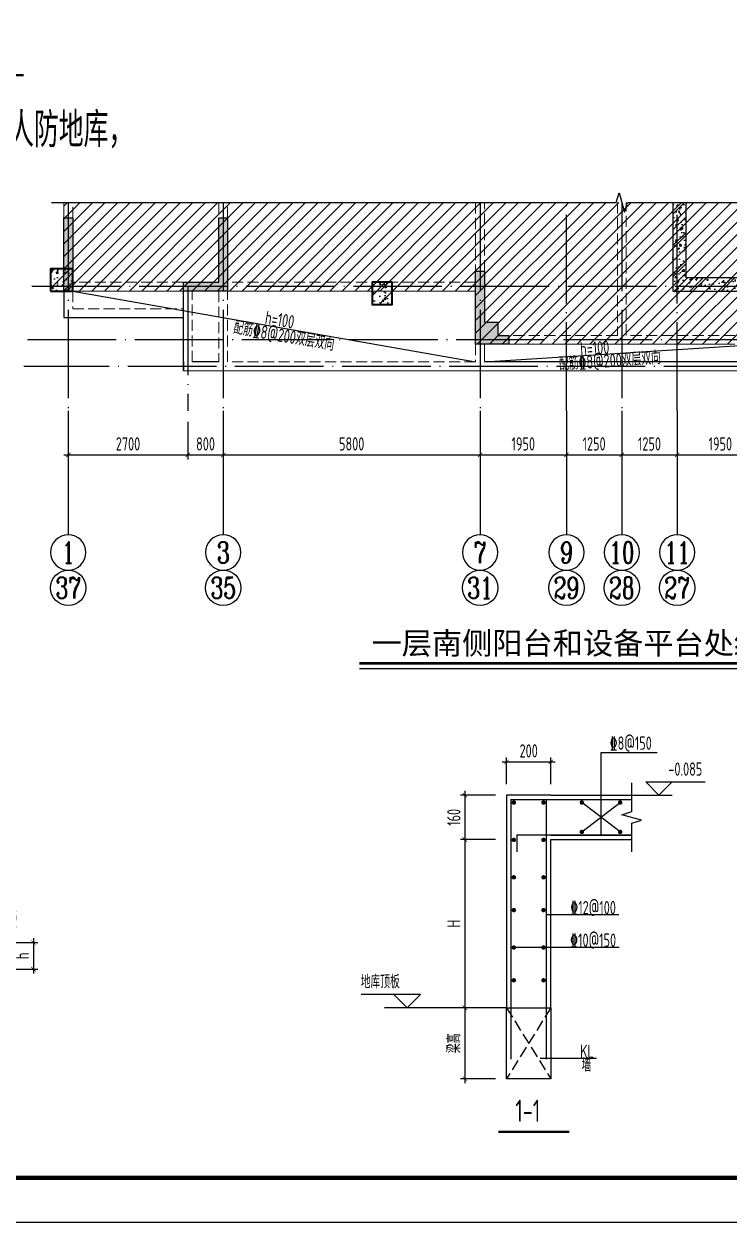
# Model space of a CAD drawing. Extents: x -655480 to 203344, y -294099 to 287156.
# Drawn here: x -162649 to -146727, y 166782 to 193828 of the extents above; entities that cross this region are included whole.
import ezdxf
from ezdxf.enums import TextEntityAlignment as Align

# ---------------------------------------------------------------- set-up
doc = ezdxf.new("R2010")
doc.units = 0
doc.header["$LTSCALE"] = 1000
for name, pattern in [('__DASH', [0.35, 0.25, -0.1]), ('DASH', [0.35, 0.25, -0.1]), ('DOTE', [2.42, 2, -0.2, 0.02, -0.2])]:
    doc.linetypes.add(name, pattern=pattern)
doc.layers.get('0').update_dxf_attribs({"linetype": 'CONTINUOUS'})
doc.layers.get('DEFPOINTS').update_dxf_attribs({"linetype": 'CONTINUOUS'})
for name, color, linetype in [('-TK', 7, 'CONTINUOUS'), ('A-AXIS', 1, 'CONTINUOUS'), ('A-DOTE', 10, 'DOTE'), ('AXIS_NUM', 7, 'CONTINUOUS'), ('BEAM_CON', 4, 'CONTINUOUS'), ('DIM', 2, 'CONTINUOUS'), ('dsptext_beam', 7, 'CONTINUOUS'), ('HATCH', 8, 'CONTINUOUS'), ('NUM', 7, 'CONTINUOUS'), ('S-DETLCW-TEXT', 7, 'CONTINUOUS'), ('S-DETLS-TEXT', 7, 'CONTINUOUS'), ('S-L主梁线', 4, 'DASH'), ('S-L梁编号', 6, 'CONTINUOUS'), ('S-Q墙填充', 252, 'CONTINUOUS'), ('S-Q墙实线', 6, 'CONTINUOUS'), ('S-SLAB-TEXT', 7, 'CONTINUOUS'), ('S-X详图实线', 4, 'CONTINUOUS'), ('S-X详图标注', 3, 'CONTINUOUS'), ('S-X详图钢筋', 6, 'CONTINUOUS'), ('S-Y一般标注', 3, 'CONTINUOUS'), ('S-Z柱实线', 6, 'CONTINUOUS'), ('S-引出线', 40, 'CONTINUOUS'), ('S-文字', 7, 'CONTINUOUS'), ('S-楼板文字', 7, 'CONTINUOUS'), ('TEXT', 2, 'CONTINUOUS'), ('THIN', 7, 'CONTINUOUS')]:
    doc.layers.add(name, color=color, linetype=linetype)
doc.layers.add('底图$0$砼柱', color=2, linetype='CONTINUOUS', lineweight=35)
doc.styles.add('-宋体', font='', dxfattribs={"width": 0.7, "height": 300, "bigfont": '宋体.TTF'})
doc.styles.add('hzst', font='', dxfattribs={"width": 0.7})
doc.styles.add('TSSD_Axis', font='complex.shx', dxfattribs={"width": 0.7, "bigfont": 'hztxt.shx'})
doc.styles.add('TSSD_DIMENSION', font='Tssdeng.shx', dxfattribs={"width": 0.7, "bigfont": 'tssdchn.shx'})
doc.styles.add('TSSD_Norm', font='Tssdeng.shx', dxfattribs={"bigfont": 'tssdchn.shx'})
doc.styles.add('TSSD_REIN', font='tssdeng.shx', dxfattribs={"width": 0.7, "height": 300, "bigfont": 'tssdchn.shx'})
doc.styles.get('-宋体').set_extended_font_data('SimSun')
doc.styles.get('hzst').set_extended_font_data('SimSun')
doc.dimstyles.new('TSSD_100_100', dxfattribs={"dimtxt": 300, "dimasz": 100, "dimexe": 100, "dimexo": 250, "dimgap": 100, "dimtad": 1, "dimdec": 0, "dimzin": 0, "dimdsep": 46, "dimtxsty": 'TSSD_DIMENSION', "dimblk": 'ARCHTICK', "dimcen": 0, "dimdle": 100, "dimclrt": 7, "dimadec": 0, "dimazin": 0, "dimtfac": 1, "dimtdec": 0, "dimtix": 1, "dimtmove": 2, "dimatfit": 3, "dimldrblk": 'ARCHTICK', "dimfxl": 1, "dimtolj": 1, "dimtzin": 0, "dimarcsym": 0})
doc.dimstyles.new('TSSD_100_100$0', dxfattribs={"dimtxt": 300, "dimasz": 80, "dimexe": 100, "dimexo": 250, "dimgap": 100, "dimtad": 1, "dimdec": 0, "dimzin": 0, "dimdsep": 46, "dimtxsty": 'TSSD_DIMENSION', "dimblk": 'ARCHTICK', "dimcen": 0, "dimdle": 100, "dimclrd": 3, "dimclre": 3, "dimclrt": 7, "dimadec": 0, "dimazin": 0, "dimtfac": 1, "dimtdec": 0, "dimtix": 1, "dimtmove": 2, "dimatfit": 3, "dimldrblk": 'ARCHTICK', "dimfxl": 1, "dimtolj": 1, "dimtzin": 0, "dimarcsym": 0})
doc.dimstyles.new('TSSD_20_100', dxfattribs={"dimtxt": 300, "dimasz": 100, "dimexe": 100, "dimexo": 250, "dimgap": 100, "dimtad": 1, "dimdec": 0, "dimlfac": 0.2, "dimzin": 0, "dimdsep": 46, "dimtxsty": 'TSSD_DIMENSION', "dimblk": 'ARCHTICK', "dimcen": 0, "dimdle": 100, "dimclrt": 7, "dimadec": 0, "dimazin": 0, "dimtfac": 1, "dimtdec": 0, "dimtix": 1, "dimtmove": 2, "dimatfit": 3, "dimldrblk": 'ARCHTICK', "dimfxl": 1, "dimtolj": 1, "dimtzin": 0, "dimarcsym": 0})
pattern_1 = [(50, (3599.3, 26466.8), (358.63, -31.376), [37.5, -412.5]), (355, (3599.3, 26466.8), (-69.3757, 376.096), [30, -330]), (100.4514, (3629.2, 26464.2), (289.2547, 344.72), [31.87, -350.571]), (46.1842, (3599.3, 26566.8), (533.6205, -82.7595), [56.25, -618.75]), (96.6356, (3643.8, 26559.9), (467.331, 487.059), [47.805, -525.856]), (351.1842, (3599.3, 26566.8), (467.331, 487.059), [45, -495]), (21, (3649.3, 26541.8), (298.4535, -201.3094), [37.5, -412.5]), (326, (3649.3, 26541.8), (121.6577, 362.575), [30, -330]), (71.4514, (3674.18, 26525.03), (420.1113, 161.2652), [31.87, -350.571]), (37.5, (3599.31, 26466.8), (6.0799, 166.4469), [0, -326, 0, -335, 0, -331.25]), (7.5, (3599.31, 26466.8), (131.5348, 197.2059), [0, -191, 0, -318.5, 0, -126.25]), (327.5, (3487.81, 26466.8), (266.9112, -11.2774), [0, -125, 0, -390, 0, -517.5]), (317.5, (3437.8, 26466.8), (291.593, 50.0525), [0, -162.5, 0, -259, 0, -367.5]), (45, (3599.3, 26466.8), (-176.7767, 176.7767), [])]

# ---------------------------------------------------------------- blocks, each defined once
blk = doc.blocks.new('A1')
blk.add_lwpolyline([(0, 59400), (0, 0), (84100, 0), (84100, 59400)], close=True)
at = {"const_width": 100}
blk.add_lwpolyline([(2500, 58400), (2500, 1000), (83100, 1000), (83100, 58400)], close=True, dxfattribs=at)
blk = doc.blocks.new('ts_axno')
at = {"color": 0, "linetype": 'ByBlock', "lineweight": -2}
blk.add_circle((0, 0), 0.5, dxfattribs=at)
at = {"color": 0, "linetype": 'ByBlock', "lineweight": -2, "style": 'TSSD_Axis', "width": 0.7}
blk.add_attdef('A', text='', height=0.6, dxfattribs=at).set_placement((0, 0), align=Align.MIDDLE_CENTER)
blk = doc.blocks.new('_ArchTick')
at = {"color": 0, "linetype": 'ByBlock', "const_width": 0.15}
blk.add_lwpolyline([(-0.5, -0.5), (0.5, 0.5)], dxfattribs=at)
blk = doc.blocks.new('*D772')
at = {"layer": 'DEFPOINTS', "color": 0, "transparency": 16777216}
for p in [(7300, 5817), (8100, 5817), (8100, 4817)]:
    blk.add_point(p, dxfattribs=at)
at = {"layer": 'S-Y一般标注', "color": 0, "lineweight": -2, "transparency": 16777216}
for p, q in [((7300, 5567), (7300, 4717)), ((8100, 5567), (8100, 4717)), ((7200, 4817), (8200, 4817))]:
    blk.add_line(p, q, dxfattribs=at)
at = {"layer": 'S-Y一般标注', "color": 0, "lineweight": -2, "transparency": 16777216, "xscale": 100, "yscale": 100, "zscale": 100, "rotation": 180}
blk.add_blockref('_ArchTick', (7300, 4817), dxfattribs=at)
at = {"layer": 'S-Y一般标注', "color": 0, "lineweight": -2, "transparency": 16777216, "xscale": 100, "yscale": 100, "zscale": 100}
blk.add_blockref('_ArchTick', (8100, 4817), dxfattribs=at)
at = {"layer": 'S-Y一般标注', "color": 7, "transparency": 16777216, "insert": (7700, 5067), "char_height": 300, "attachment_point": 5, "style": 'TSSD_DIMENSION'}
blk.add_mtext('\\A1;800', dxfattribs=at)
blk = doc.blocks.new('*D773')
at = {"layer": 'DEFPOINTS', "color": 0, "transparency": 16777216}
for p in [(8100, 5817), (13900, 5817), (13900, 4817)]:
    blk.add_point(p, dxfattribs=at)
at = {"layer": 'S-Y一般标注', "color": 0, "lineweight": -2, "transparency": 16777216}
for p, q in [((8100, 5567), (8100, 4717)), ((13900, 5567), (13900, 4717)), ((8000, 4817), (14000, 4817))]:
    blk.add_line(p, q, dxfattribs=at)
at = {"layer": 'S-Y一般标注', "color": 0, "lineweight": -2, "transparency": 16777216, "xscale": 100, "yscale": 100, "zscale": 100, "rotation": 180}
blk.add_blockref('_ArchTick', (8100, 4817), dxfattribs=at)
at = {"layer": 'S-Y一般标注', "color": 0, "lineweight": -2, "transparency": 16777216, "xscale": 100, "yscale": 100, "zscale": 100}
blk.add_blockref('_ArchTick', (13900, 4817), dxfattribs=at)
at = {"layer": 'S-Y一般标注', "color": 7, "transparency": 16777216, "insert": (11000, 5067), "char_height": 300, "attachment_point": 5, "style": 'TSSD_DIMENSION'}
blk.add_mtext('\\A1;5800', dxfattribs=at)
blk = doc.blocks.new('*D774')
at = {"layer": 'DEFPOINTS', "color": 0, "transparency": 16777216}
for p in [(18350, 5817), (20300, 5817), (20300, 4817)]:
    blk.add_point(p, dxfattribs=at)
at = {"layer": 'S-Y一般标注', "color": 0, "lineweight": -2, "transparency": 16777216}
for p, q in [((18350, 5567), (18350, 4717)), ((20300, 5567), (20300, 4717)), ((18250, 4817), (20400, 4817))]:
    blk.add_line(p, q, dxfattribs=at)
at = {"layer": 'S-Y一般标注', "color": 0, "lineweight": -2, "transparency": 16777216, "xscale": 100, "yscale": 100, "zscale": 100, "rotation": 180}
blk.add_blockref('_ArchTick', (18350, 4817), dxfattribs=at)
at = {"layer": 'S-Y一般标注', "color": 0, "lineweight": -2, "transparency": 16777216, "xscale": 100, "yscale": 100, "zscale": 100}
blk.add_blockref('_ArchTick', (20300, 4817), dxfattribs=at)
at = {"layer": 'S-Y一般标注', "color": 7, "transparency": 16777216, "insert": (19325, 5067), "char_height": 300, "attachment_point": 5, "style": 'TSSD_DIMENSION'}
blk.add_mtext('\\A1;1950', dxfattribs=at)
blk = doc.blocks.new('*D778')
at = {"layer": 'DEFPOINTS', "color": 0, "transparency": 16777216}
for p in [(13900, 5817), (15850, 5817), (15850, 4817)]:
    blk.add_point(p, dxfattribs=at)
at = {"layer": 'S-Y一般标注', "color": 0, "lineweight": -2, "transparency": 16777216}
for p, q in [((13900, 5567), (13900, 4717)), ((15850, 5567), (15850, 4717)), ((13800, 4817), (15950, 4817))]:
    blk.add_line(p, q, dxfattribs=at)
at = {"layer": 'S-Y一般标注', "color": 0, "lineweight": -2, "transparency": 16777216, "xscale": 100, "yscale": 100, "zscale": 100, "rotation": 180}
blk.add_blockref('_ArchTick', (13900, 4817), dxfattribs=at)
at = {"layer": 'S-Y一般标注', "color": 0, "lineweight": -2, "transparency": 16777216, "xscale": 100, "yscale": 100, "zscale": 100}
blk.add_blockref('_ArchTick', (15850, 4817), dxfattribs=at)
at = {"layer": 'S-Y一般标注', "color": 7, "transparency": 16777216, "insert": (14875, 5067), "char_height": 300, "attachment_point": 5, "style": 'TSSD_DIMENSION'}
blk.add_mtext('\\A1;1950', dxfattribs=at)
blk = doc.blocks.new('*D779')
at = {"layer": 'DEFPOINTS', "color": 0, "transparency": 16777216}
for p in [(4600, 5817), (7300, 5817), (7300, 4817)]:
    blk.add_point(p, dxfattribs=at)
at = {"layer": 'S-Y一般标注', "color": 0, "lineweight": -2, "transparency": 16777216}
for p, q in [((4600, 5567), (4600, 4717)), ((7300, 5567), (7300, 4717)), ((4500, 4817), (7400, 4817))]:
    blk.add_line(p, q, dxfattribs=at)
at = {"layer": 'S-Y一般标注', "color": 0, "lineweight": -2, "transparency": 16777216, "xscale": 100, "yscale": 100, "zscale": 100, "rotation": 180}
blk.add_blockref('_ArchTick', (4600, 4817), dxfattribs=at)
at = {"layer": 'S-Y一般标注', "color": 0, "lineweight": -2, "transparency": 16777216, "xscale": 100, "yscale": 100, "zscale": 100}
blk.add_blockref('_ArchTick', (7300, 4817), dxfattribs=at)
at = {"layer": 'S-Y一般标注', "color": 7, "transparency": 16777216, "insert": (5950, 5067), "char_height": 300, "attachment_point": 5, "style": 'TSSD_DIMENSION'}
blk.add_mtext('\\A1;2700', dxfattribs=at)
blk = doc.blocks.new('*D780')
at = {"layer": 'DEFPOINTS', "color": 0, "transparency": 16777216}
for p in [(15850, 5817), (17100, 5817), (17100, 4817)]:
    blk.add_point(p, dxfattribs=at)
at = {"layer": 'S-Y一般标注', "color": 0, "lineweight": -2, "transparency": 16777216}
for p, q in [((15850, 5567), (15850, 4717)), ((17100, 5567), (17100, 4717)), ((15750, 4817), (17200, 4817))]:
    blk.add_line(p, q, dxfattribs=at)
at = {"layer": 'S-Y一般标注', "color": 0, "lineweight": -2, "transparency": 16777216, "xscale": 100, "yscale": 100, "zscale": 100, "rotation": 180}
blk.add_blockref('_ArchTick', (15850, 4817), dxfattribs=at)
at = {"layer": 'S-Y一般标注', "color": 0, "lineweight": -2, "transparency": 16777216, "xscale": 100, "yscale": 100, "zscale": 100}
blk.add_blockref('_ArchTick', (17100, 4817), dxfattribs=at)
at = {"layer": 'S-Y一般标注', "color": 7, "transparency": 16777216, "insert": (16475, 5067), "char_height": 300, "attachment_point": 5, "style": 'TSSD_DIMENSION'}
blk.add_mtext('\\A1;1250', dxfattribs=at)
blk = doc.blocks.new('*D781')
at = {"layer": 'DEFPOINTS', "color": 0, "transparency": 16777216}
for p in [(17100, 5817), (18350, 5817), (18350, 4817)]:
    blk.add_point(p, dxfattribs=at)
at = {"layer": 'S-Y一般标注', "color": 0, "lineweight": -2, "transparency": 16777216}
for p, q in [((17100, 5567), (17100, 4717)), ((18350, 5567), (18350, 4717)), ((17000, 4817), (18450, 4817))]:
    blk.add_line(p, q, dxfattribs=at)
at = {"layer": 'S-Y一般标注', "color": 0, "lineweight": -2, "transparency": 16777216, "xscale": 100, "yscale": 100, "zscale": 100, "rotation": 180}
blk.add_blockref('_ArchTick', (17100, 4817), dxfattribs=at)
at = {"layer": 'S-Y一般标注', "color": 0, "lineweight": -2, "transparency": 16777216, "xscale": 100, "yscale": 100, "zscale": 100}
blk.add_blockref('_ArchTick', (18350, 4817), dxfattribs=at)
at = {"layer": 'S-Y一般标注', "color": 7, "transparency": 16777216, "insert": (17725, 5067), "char_height": 300, "attachment_point": 5, "style": 'TSSD_DIMENSION'}
blk.add_mtext('\\A1;1250', dxfattribs=at)
blk = doc.blocks.new('*D45')
at = {"layer": 'DEFPOINTS', "color": 0, "transparency": 16777216}
for p in [(15039, 226788), (15039, 226538), (15580, 226538)]:
    blk.add_point(p, dxfattribs=at)
at = {"layer": 'S-X详图标注', "color": 0, "lineweight": -2, "transparency": 16777216}
for p, q in [((15289, 226788), (15680, 226788)), ((15580, 226788), (15580, 226888)), ((15580, 226788), (15580, 226538)), ((15289, 226538), (15680, 226538)), ((15580, 226538), (15580, 226438))]:
    blk.add_line(p, q, dxfattribs=at)
at = {"layer": 'S-X详图标注', "color": 0, "lineweight": -2, "transparency": 16777216, "xscale": 100, "yscale": 100, "zscale": 100}
for p, rotation in [((15580, 226788), 270), ((15580, 226538), 90)]:
    blk.add_blockref('_ArchTick', p, dxfattribs=dict(at, rotation=rotation))
at = {"layer": 'S-X详图标注', "color": 7, "transparency": 16777216, "insert": (15330, 226663), "char_height": 300, "attachment_point": 5, "rotation": 90, "style": 'TSSD_DIMENSION'}
blk.add_mtext('\\A1;高差', dxfattribs=at)
blk = doc.blocks.new('ArchTick')
at = {"color": 0, "linetype": 'ByBlock', "lineweight": -2, "const_width": 0.075}
blk.add_lwpolyline([(-0.25, -0.25), (0.25, 0.25)], dxfattribs=at)
blk = doc.blocks.new('_tsdbk')
blk.add_line((-1, 0), (0, 0))
at = {"const_width": 0.5}
blk.add_lwpolyline([(-0.7, -0.7), (0.7, 0.7)], dxfattribs=at)
blk = doc.blocks.new('*D46')
at = {"layer": 'DEFPOINTS', "color": 0, "transparency": 16777216}
for p in [(12868, 226788), (12244, 226188), (12868, 226188)]:
    blk.add_point(p, dxfattribs=at)
at = {"layer": 'S-X详图标注', "color": 0, "lineweight": -2, "transparency": 16777216}
for p, q in [((12618, 226788), (12144, 226788)), ((12244, 226688), (12244, 226288)), ((12618, 226188), (12144, 226188))]:
    blk.add_line(p, q, dxfattribs=at)
at = {"layer": 'S-X详图标注', "color": 0, "lineweight": -2, "transparency": 16777216, "xscale": 100, "yscale": 100, "zscale": 100}
for p, rotation in [((12244, 226788), 90), ((12244, 226188), 270)]:
    blk.add_blockref('_tsdbk', p, dxfattribs=dict(at, rotation=rotation))
at = {"layer": 'S-X详图标注', "color": 7, "transparency": 16777216, "insert": (11994, 226488), "char_height": 300, "attachment_point": 5, "rotation": 90, "style": 'TSSD_DIMENSION'}
blk.add_mtext('\\A1;h', dxfattribs=at)
blk = doc.blocks.new('*D47')
at = {"layer": 'DEFPOINTS', "color": 0, "transparency": 16777216}
for p in [(17083, 226538), (17083, 225938), (17763, 225938)]:
    blk.add_point(p, dxfattribs=at)
at = {"layer": 'S-X详图标注', "color": 0, "lineweight": -2, "transparency": 16777216}
for p, q in [((17333, 226538), (17863, 226538)), ((17763, 226638), (17763, 225838)), ((17333, 225938), (17863, 225938))]:
    blk.add_line(p, q, dxfattribs=at)
at = {"layer": 'S-X详图标注', "color": 0, "lineweight": -2, "transparency": 16777216, "xscale": 100, "yscale": 100, "zscale": 100}
for p, rotation in [((17763, 226538), 90), ((17763, 225938), 270)]:
    blk.add_blockref('_ArchTick', p, dxfattribs=dict(at, rotation=rotation))
at = {"layer": 'S-X详图标注', "color": 7, "transparency": 16777216, "insert": (17513, 226238), "char_height": 300, "attachment_point": 5, "rotation": 90, "style": 'TSSD_DIMENSION'}
blk.add_mtext('\\A1;h', dxfattribs=at)
blk = doc.blocks.new('*D48')
at = {"layer": 'DEFPOINTS', "color": 0, "transparency": 16777216}
for p in [(15159, 227867), (14439, 227080), (15159, 227080)]:
    blk.add_point(p, dxfattribs=at)
at = {"layer": 'S-X详图标注', "color": 3, "lineweight": -2, "transparency": 16777216}
for p, q in [((14439, 227867), (14359, 227867)), ((14439, 227330), (14439, 227967)), ((14439, 227867), (15159, 227867)), ((15159, 227330), (15159, 227967)), ((15159, 227867), (15239, 227867))]:
    blk.add_line(p, q, dxfattribs=at)
at = {"layer": 'S-X详图标注', "color": 3, "lineweight": -2, "transparency": 16777216, "xscale": 80, "yscale": 80, "zscale": 80}
blk.add_blockref('_ArchTick', (14439, 227867), dxfattribs=at)
at = {"layer": 'S-X详图标注', "color": 3, "lineweight": -2, "transparency": 16777216, "xscale": 80, "yscale": 80, "zscale": 80, "rotation": 180}
blk.add_blockref('_ArchTick', (15159, 227867), dxfattribs=at)
at = {"layer": 'S-X详图标注', "color": 7, "transparency": 16777216, "insert": (14799, 228128), "char_height": 300, "attachment_point": 5, "style": 'TSSD_DIMENSION'}
blk.add_mtext('\\A1;h,且≥150', dxfattribs=at)
blk = doc.blocks.new('*D49')
at = {"layer": 'DEFPOINTS', "color": 0, "transparency": 16777216}
for p in [(15159, 227192), (13789, 226489), (15159, 226489)]:
    blk.add_point(p, dxfattribs=at)
at = {"layer": 'S-X详图标注', "color": 0, "lineweight": -2, "transparency": 16777216}
for p, q in [((13689, 227192), (15259, 227192)), ((13789, 226739), (13789, 227292)), ((15159, 226739), (15159, 227292))]:
    blk.add_line(p, q, dxfattribs=at)
at = {"layer": 'S-X详图标注', "color": 0, "lineweight": -2, "transparency": 16777216, "xscale": 100, "yscale": 100, "zscale": 100, "rotation": 180}
blk.add_blockref('_ArchTick', (13789, 227192), dxfattribs=at)
at = {"layer": 'S-X详图标注', "color": 0, "lineweight": -2, "transparency": 16777216, "xscale": 100, "yscale": 100, "zscale": 100}
blk.add_blockref('_ArchTick', (15159, 227192), dxfattribs=at)
at = {"layer": 'S-X详图标注', "color": 7, "transparency": 16777216, "insert": (14474, 227442), "char_height": 300, "attachment_point": 5, "style": 'TSSD_DIMENSION'}
blk.add_mtext('\\A1;La', dxfattribs=at)
blk = doc.blocks.new('*D50')
at = {"layer": 'DEFPOINTS', "color": 0, "transparency": 16777216}
for p in [(14439, 226188), (15861, 226306), (15861, 225502)]:
    blk.add_point(p, dxfattribs=at)
at = {"layer": 'S-X详图标注', "color": 0, "lineweight": -2, "transparency": 16777216}
for p, q in [((14439, 225938), (14439, 225402)), ((15861, 226056), (15861, 225402)), ((14339, 225502), (15961, 225502))]:
    blk.add_line(p, q, dxfattribs=at)
at = {"layer": 'S-X详图标注', "color": 0, "lineweight": -2, "transparency": 16777216, "xscale": 100, "yscale": 100, "zscale": 100, "rotation": 180}
blk.add_blockref('_ArchTick', (14439, 225502), dxfattribs=at)
at = {"layer": 'S-X详图标注', "color": 0, "lineweight": -2, "transparency": 16777216, "xscale": 100, "yscale": 100, "zscale": 100}
blk.add_blockref('_ArchTick', (15861, 225502), dxfattribs=at)
at = {"layer": 'S-X详图标注', "color": 7, "transparency": 16777216, "insert": (15150, 225752), "char_height": 300, "attachment_point": 5, "style": 'TSSD_DIMENSION'}
blk.add_mtext('\\A1;La', dxfattribs=at)
blk = doc.blocks.new('*D872')
at = {"layer": 'DEFPOINTS', "color": 0, "transparency": 16777216}
for p in [(-184625, 245043), (-185625, 244292), (-184625, 244292)]:
    blk.add_point(p, dxfattribs=at)
at = {"layer": 'DIM', "color": 0, "lineweight": -2, "transparency": 16777216}
for p, q in [((-185725, 245043), (-184525, 245043)), ((-185625, 244542), (-185625, 245143)), ((-184625, 244542), (-184625, 245143))]:
    blk.add_line(p, q, dxfattribs=at)
at = {"layer": 'DIM', "color": 0, "lineweight": -2, "transparency": 16777216, "xscale": 100, "yscale": 100, "zscale": 100, "rotation": 180}
blk.add_blockref('_ArchTick', (-185625, 245043), dxfattribs=at)
at = {"layer": 'DIM', "color": 0, "lineweight": -2, "transparency": 16777216, "xscale": 100, "yscale": 100, "zscale": 100}
blk.add_blockref('_ArchTick', (-184625, 245043), dxfattribs=at)
at = {"layer": 'DIM', "color": 7, "transparency": 16777216, "insert": (-185125, 245293), "char_height": 300, "attachment_point": 5, "style": 'TSSD_DIMENSION'}
blk.add_mtext('\\A1;200', dxfattribs=at)
blk = doc.blocks.new('*D873')
at = {"layer": 'DEFPOINTS', "color": 0, "transparency": 16777216}
for p in [(-185625, 244292), (-186565, 243292), (-185625, 243292)]:
    blk.add_point(p, dxfattribs=at)
at = {"layer": 'DIM', "color": 0, "lineweight": -2, "transparency": 16777216}
for p, q in [((-185875, 244292), (-186665, 244292)), ((-186565, 244392), (-186565, 243192)), ((-185875, 243292), (-186665, 243292))]:
    blk.add_line(p, q, dxfattribs=at)
at = {"layer": 'DIM', "color": 0, "lineweight": -2, "transparency": 16777216, "xscale": 100, "yscale": 100, "zscale": 100}
for p, rotation in [((-186565, 244292), 90), ((-186565, 243292), 270)]:
    blk.add_blockref('_ArchTick', p, dxfattribs=dict(at, rotation=rotation))
at = {"layer": 'DIM', "color": 7, "transparency": 16777216, "insert": (-186815, 243792), "char_height": 300, "attachment_point": 5, "rotation": 90, "style": 'TSSD_DIMENSION'}
blk.add_mtext('\\A1;160', dxfattribs=at)
blk = doc.blocks.new('*D874')
at = {"layer": 'DEFPOINTS', "color": 0, "transparency": 16777216}
for p in [(-185625, 239492), (-186565, 237892), (-185625, 237892)]:
    blk.add_point(p, dxfattribs=at)
at = {"layer": 'DIM', "color": 0, "lineweight": -2, "transparency": 16777216}
for p, q in [((-185875, 239492), (-186665, 239492)), ((-186565, 239592), (-186565, 237792)), ((-185875, 237892), (-186665, 237892))]:
    blk.add_line(p, q, dxfattribs=at)
at = {"layer": 'DIM', "color": 0, "lineweight": -2, "transparency": 16777216, "xscale": 100, "yscale": 100, "zscale": 100}
for p, rotation in [((-186565, 239492), 90), ((-186565, 237892), 270)]:
    blk.add_blockref('_ArchTick', p, dxfattribs=dict(at, rotation=rotation))
at = {"layer": 'DIM', "color": 7, "transparency": 16777216, "insert": (-186815, 238692), "char_height": 300, "attachment_point": 5, "rotation": 90, "style": 'TSSD_DIMENSION'}
blk.add_mtext('\\A1;梁高', dxfattribs=at)
blk = doc.blocks.new('*D875')
at = {"layer": 'DEFPOINTS', "color": 0, "transparency": 16777216}
for p in [(-185625, 243292), (-186565, 239492), (-185625, 239492)]:
    blk.add_point(p, dxfattribs=at)
at = {"layer": 'DIM', "color": 0, "lineweight": -2, "transparency": 16777216}
for p, q in [((-185875, 243292), (-186665, 243292)), ((-186565, 243392), (-186565, 239392)), ((-185875, 239492), (-186665, 239492))]:
    blk.add_line(p, q, dxfattribs=at)
at = {"layer": 'DIM', "color": 0, "lineweight": -2, "transparency": 16777216, "xscale": 100, "yscale": 100, "zscale": 100}
for p, rotation in [((-186565, 243292), 90), ((-186565, 239492), 270)]:
    blk.add_blockref('_ArchTick', p, dxfattribs=dict(at, rotation=rotation))
at = {"layer": 'DIM', "color": 7, "transparency": 16777216, "insert": (-186815, 241392), "char_height": 300, "attachment_point": 5, "rotation": 90, "style": 'TSSD_DIMENSION'}
blk.add_mtext('\\A1;H', dxfattribs=at)
blk = doc.blocks.new('20210825.10322003')
at = {"layer": 'HATCH'}
h = blk.add_hatch(dxfattribs=at)
h.set_pattern_fill('METAL', color=252, scale=50, style=0)
h.set_pattern_definition([(45, (215650.65, -321863.7), (-141.42136, 141.42136), [])])
h.paths.add_polyline_path([(4500, 10517), (4500, 8517), (13800, 8517), (13800, 7317), (20400, 7317), (20400, 8817), (29980, 8817), (29980, 9084.8), (29760, 9154.8), (30200, 9274.8), (29980, 9344.8), (29980, 10517)])
at = {"layer": 'S-Q墙填充'}
h = blk.add_hatch(dxfattribs=at)
h.set_pattern_fill('ARMORED', color=252, scale=50, style=0)
h.set_pattern_definition(pattern_1)
h.paths.add_polyline_path([(18550, 10517), (18250, 10517), (18250, 8517), (20200, 8517), (20200, 8817), (18550, 8817)])
for points in [[(4700, 8517), (4500, 8517), (4500, 10167), (4700, 10167)], [(8000, 8717), (8000, 10167), (8200, 10167), (8200, 8517), (7200, 8517), (7200, 8717)], [(13800, 7317), (13800, 8967), (14000, 8967), (14000, 7817), (14300, 7817), (14300, 7517), (14550, 7517), (14550, 7317)]]:
    blk.add_hatch(color=256, dxfattribs=at).paths.add_polyline_path(points)
h = blk.add_hatch(dxfattribs=at)
h.set_pattern_fill('ARMORED', color=252, scale=50, style=0)
h.set_pattern_definition(pattern_1)
h.paths.add_polyline_path([(4200, 8517), (4700, 8517), (4700, 9017), (4200, 9017)])
h = blk.add_hatch(dxfattribs=at)
h.set_pattern_fill('ARMORED', color=252, scale=50, style=0)
h.set_pattern_definition(pattern_1)
h.paths.add_polyline_path([(11913.3, 8717), (11463.3, 8717), (11463.3, 8217), (11913.3, 8217)])
at = {"layer": 'A-AXIS'}
for p, q in [((4600, 5817), (4600, 3017)), ((8100, 5817), (8100, 3017)), ((13900, 5817), (13900, 3017)), ((15850, 5817), (15850, 3017)), ((17100, 5817), (17100, 3017)), ((18350, 5817), (18350, 3017))]:
    blk.add_line(p, q, dxfattribs=at)
at = {"layer": 'A-DOTE'}
for p, q in [((4600, 10517), (4600, 5817)), ((8100, 10517), (8100, 5817)), ((13900.1, 10517), (13900, 5817)), ((15850, 5817), (15850, 10517)), ((17100, 10517), (17100, 5817)), ((18350, 5817), (18350, 10517)), ((29980, 8617), (3600, 8617)), ((7300, 8617), (7300, 5817)), ((29883, 7417), (3600, 7417)), ((29725.6, 6817), (3600, 6817))]:
    blk.add_line(p, q, dxfattribs=at)
at = {"layer": 'BEAM_CON'}
for p, q in [((7200, 6917), (7200, 6717.2)), ((8000, 6917), (7400, 6917)), ((20200, 6917), (14000, 6917))]:
    blk.add_line(p, q, dxfattribs=at)
for points in [[(4500, 8517), (4500, 7917), (7200, 7917)], [(7200, 6717.2), (7200, 8517)]]:
    blk.add_lwpolyline(points, dxfattribs=at)
at = {"layer": 'S-L主梁线', "linetype": 'ByBlock', "lineweight": 18}
for p, q in [((4500, 10517), (4500, 10167)), ((4700, 8517), (7200, 8517)), ((8200, 8517), (13800, 8517)), ((14000, 6917), (14000, 7317)), ((14550, 7317), (17100, 7317)), ((17100, 7317), (19650, 7317)), ((7200, 6717.2), (27000, 6717.2))]:
    blk.add_line(p, q, dxfattribs=at)
at = {"layer": 'S-L主梁线', "linetype": 'DASH', "lineweight": 18}
for p, q in [((4700, 10167), (4700, 10517)), ((8000, 10517), (8000, 10167)), ((8200, 10167), (8200, 10517)), ((13800, 10517), (13800, 8967)), ((14000, 8967), (14000, 10517)), ((17000, 10517), (17000, 7517)), ((17200, 7517), (17200, 10517)), ((7200, 8717), (4700, 8717)), ((13800, 8717), (8200, 8717)), ((8000, 8517), (8000, 6917)), ((8200, 6917.2), (8200, 8517)), ((13800, 7317), (13800, 6917.2)), ((17000, 7517), (14550, 7517)), ((19650, 7517), (17200, 7517)), ((13800, 6917.2), (8200, 6917.2))]:
    blk.add_line(p, q, dxfattribs=at)
for points in [[(4700, 8517), (4700, 8117)], [(7400, 6917), (7400, 8517)], [(4700, 8117), (7200, 8117)]]:
    blk.add_lwpolyline(points, dxfattribs=at)
at = {"layer": 'S-Q墙实线', "linetype": 'ByBlock'}
blk.add_lwpolyline([(18250, 10517), (18250, 8517), (20200, 8517), (20200, 8817), (18550, 8817), (18550, 10517)], dxfattribs=at)
at = {"layer": 'S-Q墙实线'}
for points in [[(4700, 8517), (4500, 8517), (4500, 10167), (4700, 10167)], [(8000, 8717), (8000, 10167), (8200, 10167), (8200, 8517), (7200, 8517), (7200, 8717)], [(13800, 7317), (13800, 8967), (14000, 8967), (14000, 7817), (14300, 7817), (14300, 7517), (14550, 7517), (14550, 7317)]]:
    blk.add_lwpolyline(points, close=True, dxfattribs=at)
at = {"layer": 'S-Z柱实线', "lineweight": 35}
for points in [[(4200, 8517), (4700, 8517), (4700, 9017), (4200, 9017)], [(11913.3, 8717), (11463.3, 8717), (11463.3, 8217), (11913.3, 8217)]]:
    blk.add_lwpolyline(points, close=True, dxfattribs=at)
at = {"layer": 'S-引出线'}
blk.add_line((14000, 6917), (20200, 7317), dxfattribs=at)
blk.add_lwpolyline([(4700, 8517), (13800, 6917.2)], dxfattribs=at)
at = {"layer": 'S-引出线', "color": 3, "const_width": 56}
blk.add_lwpolyline([(11176.2, 112), (25524.6, 112)], dxfattribs=at)
at = {"layer": 'S-引出线', "color": 3}
blk.add_lwpolyline([(11176.2, 0), (25524.6, 0)], dxfattribs=at)
at = {"layer": 'THIN'}
blk.add_lwpolyline([(4220, 10517), (16970, 10517), (17040, 10737), (17160, 10297), (17230, 10517), (29980, 10517)], dxfattribs=at)
at = {"layer": '底图$0$砼柱', "color": 3, "lineweight": 35}
for points in [[(4200, 8517), (4700, 8517), (4700, 9017), (4200, 9017)], [(11913.3, 8717), (11463.3, 8717), (11463.3, 8217), (11913.3, 8217)]]:
    blk.add_lwpolyline(points, close=True, dxfattribs=at)
at = {"layer": 'A-AXIS'}
ref = blk.add_blockref('ts_axno', (4600, 2617), dxfattribs=dict(at, xscale=-800, yscale=800, zscale=800, rotation=180))
ref.add_attrib('1', '1', dxfattribs={"layer": 'AXIS_NUM', "height": 480, "style": 'TSSD_Axis', "width": 0.7}).set_placement((4600, 2617), align=Align.MIDDLE_CENTER)
ref = blk.add_blockref('ts_axno', (8100, 2617), dxfattribs=dict(at, xscale=-800, yscale=800, zscale=800, rotation=180))
ref.add_attrib('2', '3', dxfattribs={"layer": 'AXIS_NUM', "height": 480, "style": 'TSSD_Axis', "width": 0.7}).set_placement((8100, 2617), align=Align.MIDDLE_CENTER)
ref = blk.add_blockref('ts_axno', (13900, 2617), dxfattribs=dict(at, xscale=-800, yscale=800, zscale=800, rotation=180))
ref.add_attrib('5', '7', dxfattribs={"layer": 'AXIS_NUM', "height": 480, "style": 'TSSD_Axis', "width": 0.7}).set_placement((13900, 2617), align=Align.MIDDLE_CENTER)
ref = blk.add_blockref('ts_axno', (15850, 2617), dxfattribs=dict(at, xscale=-800, yscale=800, zscale=800, rotation=180))
ref.add_attrib('19', '9', dxfattribs={"layer": 'AXIS_NUM', "height": 480, "style": 'TSSD_Axis', "width": 0.7}).set_placement((15850, 2617), align=Align.MIDDLE_CENTER)
ref = blk.add_blockref('ts_axno', (17100, 2617), dxfattribs=dict(at, xscale=-800, yscale=800, zscale=800, rotation=180))
ref.add_attrib('8', '10', dxfattribs={"layer": 'AXIS_NUM', "height": 480, "style": 'TSSD_Axis', "width": 0.7}).set_placement((17100, 2617), align=Align.MIDDLE_CENTER)
ref = blk.add_blockref('ts_axno', (18350, 2617), dxfattribs=dict(at, xscale=-800, yscale=800, zscale=800, rotation=180))
ref.add_attrib('19', '11', dxfattribs={"layer": 'AXIS_NUM', "height": 480, "style": 'TSSD_Axis', "width": 0.7}).set_placement((18350, 2617), align=Align.MIDDLE_CENTER)
ref = blk.add_blockref('ts_axno', (4600, 1817), dxfattribs=dict(at, xscale=800, yscale=800, zscale=800, rotation=180))
ref.add_attrib('23', '37', dxfattribs={"layer": 'AXIS_NUM', "height": 480, "style": 'TSSD_Axis', "width": 0.7}).set_placement((4600, 1817), align=Align.MIDDLE_CENTER)
ref = blk.add_blockref('ts_axno', (8100, 1817), dxfattribs=dict(at, xscale=800, yscale=800, zscale=800, rotation=180))
ref.add_attrib('22', '35', dxfattribs={"layer": 'AXIS_NUM', "height": 480, "style": 'TSSD_Axis', "width": 0.7}).set_placement((8100, 1817), align=Align.MIDDLE_CENTER)
ref = blk.add_blockref('ts_axno', (13900, 1817), dxfattribs=dict(at, xscale=800, yscale=800, zscale=800, rotation=180))
ref.add_attrib('19', '31', dxfattribs={"layer": 'AXIS_NUM', "height": 480, "style": 'TSSD_Axis', "width": 0.7}).set_placement((13900, 1817), align=Align.MIDDLE_CENTER)
ref = blk.add_blockref('ts_axno', (15850, 1817), dxfattribs=dict(at, xscale=800, yscale=800, zscale=800, rotation=180))
ref.add_attrib('19', '29', dxfattribs={"layer": 'AXIS_NUM', "height": 480, "style": 'TSSD_Axis', "width": 0.7}).set_placement((15850, 1817), align=Align.MIDDLE_CENTER)
ref = blk.add_blockref('ts_axno', (17100, 1817), dxfattribs=dict(at, xscale=800, yscale=800, zscale=800, rotation=180))
ref.add_attrib('19', '28', dxfattribs={"layer": 'AXIS_NUM', "height": 480, "style": 'TSSD_Axis', "width": 0.7}).set_placement((17100, 1817), align=Align.MIDDLE_CENTER)
ref = blk.add_blockref('ts_axno', (18350, 1817), dxfattribs=dict(at, xscale=800, yscale=800, zscale=800, rotation=180))
ref.add_attrib('19', '27', dxfattribs={"layer": 'AXIS_NUM', "height": 480, "style": 'TSSD_Axis', "width": 0.7}).set_placement((18350, 1817), align=Align.MIDDLE_CENTER)
at = {"layer": 'S-文字', "style": '-宋体'}
blk.add_text('一层南侧阳台和设备平台处结构平面图', height=500, dxfattribs=at).set_placement((11448.7, 318.5))
at = {"layer": 'S-楼板文字', "style": 'TSSD_REIN', "width": 0.7}
for s, rotation, p in [('配筋%%1328@200双层双向', 350.02895, (8313.7, 7560.6)), ('h=100', 350.02895, (9026.8, 7779.8)), ('h=100', 3.69133, (16169.1, 7059.1)), ('配筋%%1328@200双层双向', 3.69133, (15691.2, 6722.9))]:
    blk.add_text(s, height=300, rotation=rotation, dxfattribs=at).set_placement(p)
at = {"layer": 'S-Y一般标注'}
for base, p1, p2, picture, middle in [((7300, 4817), (4600, 5817), (7300, 5817), '*D779', (5950, 5067)), ((8100, 4817), (7300, 5817), (8100, 5817), '*D772', (7700, 5067)), ((13900, 4817), (8100, 5817), (13900, 5817), '*D773', (11000, 5067)), ((15850, 4817), (13900, 5817), (15850, 5817), '*D778', (14875, 5067)), ((17100, 4817), (15850, 5817), (17100, 5817), '*D780', (16475, 5067)), ((18350, 4817), (17100, 5817), (18350, 5817), '*D781', (17725, 5067)), ((20300, 4817), (18350, 5817), (20300, 5817), '*D774', (19325, 5067))]:
    dim = blk.add_linear_dim(base=base, p1=p1, p2=p2, dimstyle='TSSD_100_100', dxfattribs=at)
    dim.commit()
    dim.dimension.update_dxf_attribs({"geometry": picture, "text_midpoint": middle})
blk = doc.blocks.new('20210306.16463091')
at = {"layer": 'S-DETLS-TEXT', "const_width": 50}
blk.add_lwpolyline([(1330.2, 0), (5133.9, 0)], dxfattribs=at)
at = {"layer": 'S-X详图实线', "linetype": 'ByBlock'}
for points in [[(1023.9, 2251.8), (3314.8, 2251.8), (3314.8, 2001.8), (5238.7, 2001.8)], [(1023.9, 1651.8), (2594.8, 1651.8), (2594.8, 1401.8), (5238.7, 1401.8)]]:
    blk.add_lwpolyline(points, dxfattribs=at)
at = {"layer": 'S-X详图标注', "linetype": 'ByBlock'}
for points in [[(1786.5, 1689.3), (1786.5, 2997.1), (520.6, 2997.1)], [(1442.5, 1753.1), (1442.5, 2997.1), (676.7, 2997.1)], [(4027.7, 1919.3), (4027.7, 2357.9), (5495.2, 2357.9)], [(4310.8, 1952.4), (4310.8, 2357.9), (5529.3, 2357.9)], [(3208.2, 1502.9), (2435.2, 1044.4), (1285.7, 1044.4)], [(2696.3, 1501.8), (2050.4, 1044.4)]]:
    blk.add_lwpolyline(points, dxfattribs=at)
at = {"layer": 'S-X详图标注'}
for points in [[(2094.8, 2053), (2684.6, 2053, -0.4142136), (2734.6, 2003), (2734.6, 1689.3)], [(3059.9, 1964.4), (3059.9, 1656.2, 0.4142136), (3109.9, 1606.2), (3763.5, 1606.2)]]:
    blk.add_lwpolyline(points, format="xyb", dxfattribs=at)
at = {"layer": 'S-X详图钢筋', "linetype": 'ByBlock', "const_width": 30}
for points in [[(1023.9, 2178.2), (3241, 2178.2), (3241, 1531.8), (3756, 1531.8)], [(1944.7, 1952.4), (5238.7, 1952.4)], [(5238.7, 1451), (2646.3, 1451), (2646.3, 2110.6), (2118.4, 2110.6)], [(1023.9, 1689.3), (3962.9, 1689.3)]]:
    blk.add_lwpolyline(points, dxfattribs=at)
at = {"layer": 'S-X详图钢筋', "const_width": 35}
for points in [[(1441.9, 2125.6, 1), (1476.9, 2125.6, 1)], [(2062.1, 2127.5, 1), (2097.1, 2127.5, 1)], [(2679.7, 2127.5, 1), (2714.7, 2127.5, 1)], [(2680.4, 1901.9, 1), (2715.4, 1901.9, 1)], [(3171.7, 2126, 1), (3206.7, 2126, 1)], [(3488, 1901.8, 1), (3523, 1901.8, 1)], [(4010.2, 1901.8, 1), (4045.2, 1901.8, 1)], [(4621.3, 1901.8, 1), (4656.3, 1901.8, 1)], [(1435.6, 1739.2, 1), (1470.6, 1739.2, 1)], [(2055.9, 1741.1, 1), (2090.9, 1741.1, 1)], [(3173.8, 1739.3, 1), (3208.8, 1739.3, 1)], [(2680.7, 1501.8, 1), (2715.7, 1501.8, 1)], [(3173.2, 1502.9, 1), (3208.2, 1502.9, 1)], [(3488.2, 1500.8, 1), (3523.2, 1500.8, 1)], [(4010.4, 1500.8, 1), (4045.4, 1500.8, 1)], [(4621.5, 1500.8, 1), (4656.5, 1500.8, 1)]]:
    blk.add_lwpolyline(points, format="xyb", close=True, dxfattribs=at)
at = {"layer": 'THIN'}
for points in [[(1023.9, 2531.8), (1023.9, 2081.8), (1243.9, 2011.8), (803.9, 1891.8), (1023.9, 1821.8), (1023.9, 1371.8)], [(5238.7, 2281.8), (5238.7, 1831.8), (5458.7, 1761.8), (5018.7, 1641.8), (5238.7, 1571.8), (5238.7, 1121.8)]]:
    blk.add_lwpolyline(points, dxfattribs=at)
at = {"layer": 'S-DETLCW-TEXT', "style": 'hzst', "width": 0.85}
blk.add_text('楼板局部升降板做法', height=350, dxfattribs=at).set_placement((1357.9, 173.9))
at = {"layer": 'S-X详图标注', "color": 7, "insert": (2898.8, 1855.6), "char_height": 300, "attachment_point": 5, "style": 'TSSD_REIN'}
blk.add_mtext('\\A1;La', dxfattribs=at)
at = {"layer": 'TEXT', "style": 'TSSD_REIN', "width": 0.7}
for s, p in [('同楼板钢筋', (700.4, 3072.4)), ('同楼板钢筋', (4446.4, 2423.2)), ('2%%13212', (1341.1, 1090.9))]:
    blk.add_text(s, height=300, dxfattribs=at).set_placement(p)
at = {"layer": 'S-X详图标注'}
dim = blk.add_linear_dim(base=(3314.8, 3330), p1=(2594.8, 2543.3), p2=(3314.8, 2543.3), text='h,且≥150', dimstyle='TSSD_100_100$0', dxfattribs=at)
dim.commit()
dim.dimension.update_dxf_attribs({"geometry": '*D48', "text_midpoint": (2954.8, 3591.5), "insert": (-11844.2, -224536.6)})
for base, p1, p2, override, picture, middle in [((3314.8, 2655.7), (1944.7, 1952.4), (3314.8, 1952.4), {"dimasz": 100, "dimblk1": 'ArchTick', "dimblk2": 'ArchTick', "dimclrd": 0, "dimclre": 0}, '*D49', (2629.7, 2905.7)), ((4016.4, 965.4), (2594.8, 1651.8), (4016.4, 1769), {"dimtxt": 300, "dimasz": 100, "dimblk1": 'ArchTick', "dimblk2": 'ArchTick', "dimclrd": 0, "dimclre": 0}, '*D50', (3305.6, 1215.4))]:
    dim = blk.add_linear_dim(base=base, p1=p1, p2=p2, text='La', dimstyle='TSSD_100_100$0', override=override, dxfattribs=at)
    dim.commit()
    dim.dimension.update_dxf_attribs({"geometry": picture, "text_midpoint": middle, "insert": (-11844.2, -224536.6)})
for base, p1, p2, text, picture, middle in [((3735.8, 2001.8), (3194.8, 2251.8), (3194.8, 2001.8), '高差', '*D45', (3485.8, 2126.8)), ((5919.1, 1401.8), (5238.7, 2001.8), (5238.7, 1401.8), 'h', '*D47', (5669.1, 1701.8))]:
    dim = blk.add_linear_dim(base=base, p1=p1, p2=p2, angle=90, text=text, dimstyle='TSSD_100_100$0', override={"dimtxt": 300, "dimasz": 100, "dimblk1": 'ArchTick', "dimblk2": 'ArchTick', "dimclrd": 0, "dimclre": 0}, dxfattribs=at)
    dim.commit()
    dim.dimension.update_dxf_attribs({"geometry": picture, "text_midpoint": middle, "insert": (-11844.2, -224536.6)})
dim = blk.add_linear_dim(base=(400, 1651.8), p1=(1023.9, 2251.8), p2=(1023.9, 1651.8), angle=90, text='h', dimstyle='TSSD_20_100', dxfattribs=at)
dim.commit()
dim.dimension.update_dxf_attribs({"geometry": '*D46', "text_midpoint": (150, 1951.8), "insert": (-11844.2, -224536.6)})
blk = doc.blocks.new('20210825.10592869')
at = {"layer": 'NUM', "const_width": 50, "elevation": 0}
blk.add_lwpolyline([(3101.8, 0), (4700.2, 0)], dxfattribs=at)
at = {"layer": 'S-X详图实线'}
for points in [[(5418.2, 6697.5), (5418.2, 8562.5), (6689.4, 8562.5)], [(4284.7, 7597.5), (3284.7, 7597.5), (3284.7, 2797.5)], [(4284.7, 7597.5), (6111.7, 7597.5)], [(4985.4, 6768.1), (5851, 7431.5)], [(5851, 6768.1), (4985.4, 7431.5)], [(4284.7, 6697.5), (6111.7, 6697.5)], [(4284.7, 2797.5), (4284.7, 6597.5)], [(4284.7, 6597.5), (6111.7, 6597.5)], [(5818.1, 4894.8), (4184.7, 4894.8)], [(5825, 4160.6), (3474.7, 4160.6)], [(3284.7, 2797.5), (530.1, 2797.5)], [(5314.5, 1656.4), (4047.8, 1656.4)]]:
    blk.add_lwpolyline(points, dxfattribs=at)
blk.add_lwpolyline([(3284.7, 2797.5), (4284.7, 2797.5), (4284.7, 1197.5), (3284.7, 1197.5)], close=True, dxfattribs=at)
at = {"layer": 'S-X详图实线', "linetype": '__DASH'}
for points in [[(3284.7, 2797.5), (4284.7, 1197.5)], [(4284.7, 2797.5), (3284.7, 1197.5)]]:
    blk.add_lwpolyline(points, dxfattribs=at)
at = {"layer": 'S-X详图标注'}
for p, q in [((6727.5, 7597.5), (6427.5, 7897.5)), ((6427.5, 7897.5), (7027.5, 7897.5)), ((6727.5, 7597.5), (7027.5, 7897.5)), ((7027.5, 7897.5), (7767.9, 7897.5)), ((6111.7, 7597.5), (7027.5, 7597.5)), ((740.4, 3097.5), (0, 3097.5)), ((1040.4, 2797.5), (740.4, 3097.5)), ((1340.4, 3097.5), (740.4, 3097.5)), ((1040.4, 2797.5), (1340.4, 3097.5)), ((1297.9, 2797.5), (740.4, 2797.5))]:
    blk.add_line(p, q, dxfattribs=at)
at = {"layer": 'S-X详图钢筋', "const_width": 30}
for points in [[(4184.7, 1633.3), (4184.7, 7497.5), (3384.7, 7497.5), (3384.7, 1633.3)], [(3384.7, 6419.3), (3384.7, 7497.5), (6111.7, 7497.5)], [(6111.7, 6697.5), (3519.2, 6697.5), (3519.2, 6316.8)]]:
    blk.add_lwpolyline(points, dxfattribs=at)
at = {"layer": 'S-X详图钢筋', "const_width": 50}
for points in [[(3474.7, 7431.5, -1), (3424.7, 7431.5, -1)], [(4094.7, 7431.5, 1), (4144.7, 7431.5, 1)], [(4960.4, 7431.5, 1), (5010.4, 7431.5, 1)], [(5826, 7431.5, 1), (5876, 7431.5, 1)], [(4960.4, 6768.1, 1), (5010.4, 6768.1, 1)], [(5826, 6768.1, 1), (5876, 6768.1, 1)], [(3474.7, 6587.8, -1), (3424.7, 6587.8, -1)], [(4094.7, 6587.8, 1), (4144.7, 6587.8, 1)], [(3474.7, 5744.1, -1), (3424.7, 5744.1, -1)], [(4094.7, 5744.1, 1), (4144.7, 5744.1, 1)], [(3474.7, 5003.5, -1), (3424.7, 5003.5, -1)], [(4094.7, 5003.5, 1), (4144.7, 5003.5, 1)], [(3474.7, 4159.8, -1), (3424.7, 4159.8, -1)], [(4094.7, 4159.8, 1), (4144.7, 4159.8, 1)], [(3474.7, 3419.2, -1), (3424.7, 3419.2, -1)], [(4094.7, 3419.2, 1), (4144.7, 3419.2, 1)]]:
    blk.add_lwpolyline(points, format="xyb", close=True, dxfattribs=at)
at = {"layer": 'THIN'}
blk.add_lwpolyline([(6111.7, 6317.5), (6111.7, 6967.5), (6331.7, 7037.5), (5891.7, 7157.5), (6111.7, 7227.5), (6111.7, 7877.5)], dxfattribs=at)
at = {"layer": 'NUM', "style": 'TSSD_Norm', "width": 0.7}
blk.add_text('1-1', height=500, dxfattribs=at).set_placement((3484.5, 73.1, 0), align=Align.BOTTOM_LEFT)
at = {"layer": 'S-X详图标注', "color": 1, "style": 'TSSD_REIN', "width": 0.7}
for s, p in [('%%1328@150', (6088.9, 8623)), ('%%13212@100', (5240, 4910))]:
    blk.add_text(s, height=300, dxfattribs=at).set_placement(p, align=Align.CENTER)
at = {"layer": 'S-X详图标注', "style": 'TSSD_REIN', "width": 0.7}
for s, p in [('-0.085', (7706, 7947.5)), ('地库顶板', (874.4, 3147.5))]:
    blk.add_text(s, height=300, dxfattribs=at).set_placement(p, align=Align.BOTTOM_RIGHT)
for s, p in [('%%13210@150', (5240, 4175.8)), ('KL', (5103.1, 1666.8)), ('墙', (5086.9, 1353.6))]:
    blk.add_text(s, height=300, dxfattribs=at).set_placement(p, align=Align.CENTER)
at = {"layer": 'DIM'}
dim = blk.add_linear_dim(base=(4284.7, 8348.4), p1=(3284.7, 7597.5), p2=(4284.7, 7597.5), dimstyle='TSSD_20_100', dxfattribs=at)
dim.commit()
dim.dimension.update_dxf_attribs({"geometry": '*D872', "text_midpoint": (3784.7, 8598.4), "insert": (188909.7, -236694.9)})
for base, p1, p2, text, picture, middle in [((2345, 6597.5), (3284.7, 7597.5), (3284.7, 6597.5), '160', '*D873', (2095, 7097.5)), ((2345, 2797.5), (3284.7, 6597.5), (3284.7, 2797.5), 'H', '*D875', (2095, 4697.5)), ((2345, 1197.5), (3284.7, 2797.5), (3284.7, 1197.5), '梁高', '*D874', (2095, 1997.5))]:
    dim = blk.add_linear_dim(base=base, p1=p1, p2=p2, angle=90, text=text, dimstyle='TSSD_20_100', dxfattribs=at)
    dim.commit()
    dim.dimension.update_dxf_attribs({"geometry": picture, "text_midpoint": middle, "insert": (188909.7, -236694.9)})

msp = doc.modelspace()

# ---------------------------------------------------------------- linework, layer by layer
at = {"layer": 'S-引出线', "color": 3, "const_width": 56}
msp.add_lwpolyline([(-169600.28, 192671.41), (-162656.29, 192671.41)], dxfattribs=at)

# ---------------------------------------------------------------- block references
at = {"layer": '-TK'}
msp.add_blockref('A1', (-206460.15, 166782.28), dxfattribs=at)
at = {"layer": 'dsptext_beam'}
msp.add_blockref('20210825.10592869', (-155036.23, 168820.29), dxfattribs=at)
at = {"layer": 'S-L梁编号'}
msp.add_blockref('20210825.10322003', (-166248.64, 179281.5), dxfattribs=at)
at = {"layer": 'S-X详图标注'}
msp.add_blockref('20210306.16463091', (-168353.22, 171089.54), dxfattribs=at)

# ---------------------------------------------------------------- texts
at = {"layer": 'S-SLAB-TEXT', "color": 96, "style": 'TSSD_REIN', "width": 0.75}
msp.add_text('此填充范围为人防地库，', height=786.432, dxfattribs=at).set_placement((-166345.21, 191046.02, -811.91))

doc.saveas('drawing.dxf')
